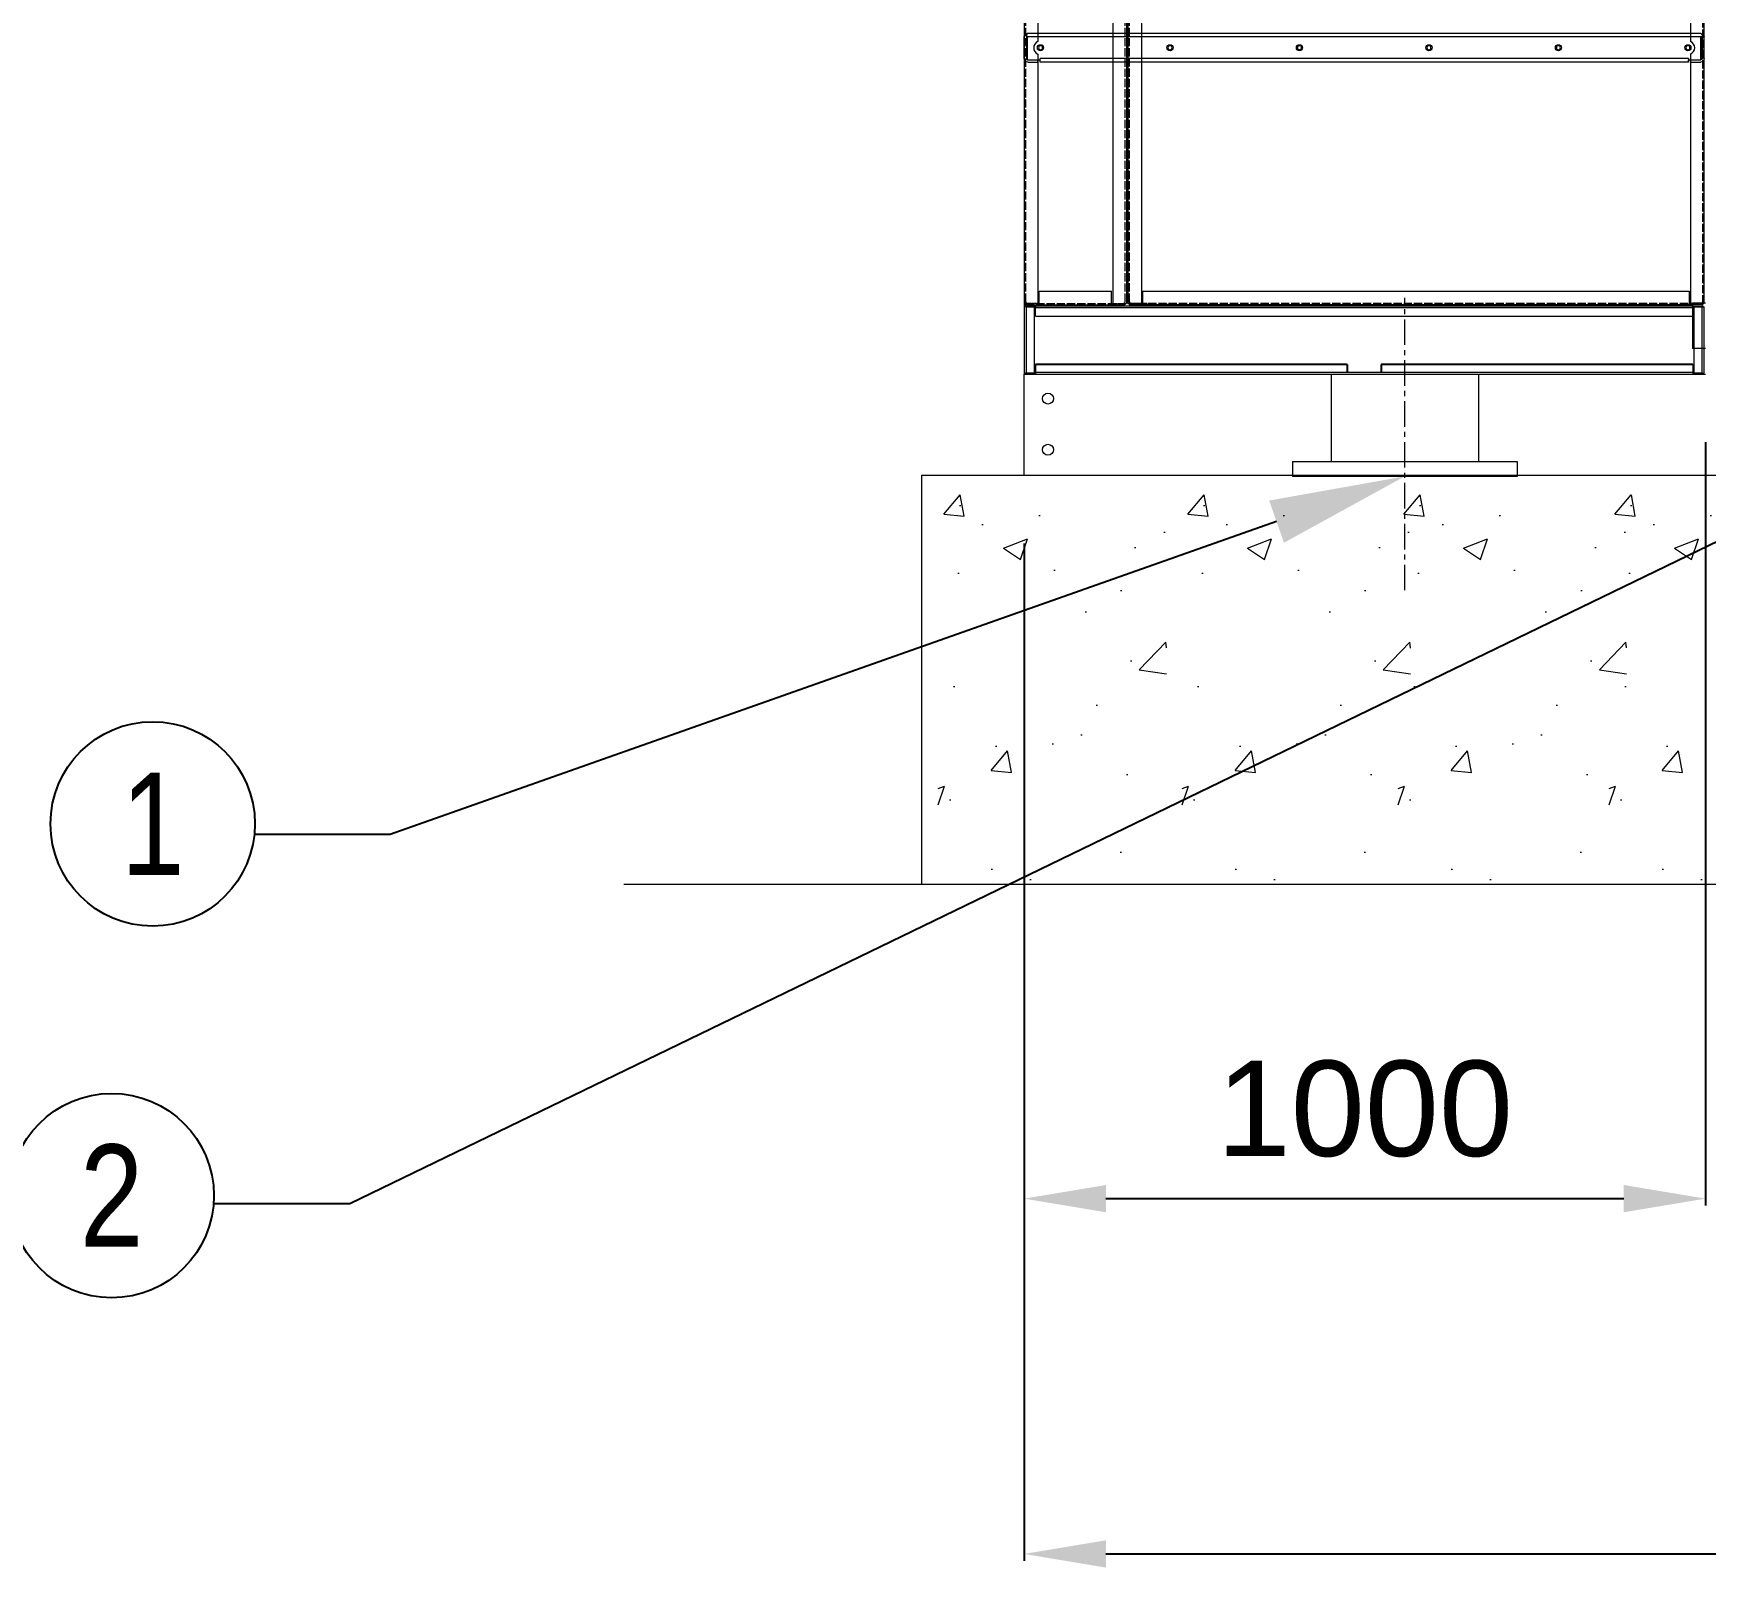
# Model space of a CAD drawing. Header units: millimetres. Extents: x -17070 to 52615, y -291348 to 41600.
# Drawn here: x 30854 to 33308, y 26636 to 28887 of the extents above; entities that cross this region are included whole.
import ezdxf
from ezdxf import colors
from ezdxf.entities.mleader import LeaderData, LeaderLine
from ezdxf.enums import TextEntityAlignment as Align
from ezdxf.math import Vec2, Vec3

# ---------------------------------------------------------------- set-up
doc = ezdxf.new("R2010")
doc.units = ezdxf.units.MM
doc.linetypes.add('CENTER', pattern=[2, 1.25, -0.25, 0.25, -0.25])
doc.linetypes.add('DASHED', pattern=[15, 12, -3])
for name, color, linetype in [('center', 1, 'CENTER'), ('냉각탑_dim', 1, 'Continuous'), ('냉각탑_text', 3, 'Continuous'), ('냉각탑_기초', 23, 'Continuous')]:
    doc.layers.add(name, color=color, linetype=linetype)
doc.styles.get("Standard").update_dxf_attribs({"font": 'arial.ttf'})
doc.dimstyles.new('1.40', dxfattribs={"dimscale": 20, "dimtxt": 1.5, "dimasz": 1, "dimexe": 0.5, "dimexo": 0.5, "dimgap": 0.5, "dimtad": 1, "dimdec": 0, "dimzin": 0, "dimdsep": 46, "dimtxsty": 'Standard', "dimcen": 0, "dimclrd": 2, "dimclre": 2, "dimclrt": 3, "dimadec": 0, "dimazin": 0, "dimtfac": 1, "dimtdec": 0, "dimtmove": 0, "dimatfit": 0, "dimfxl": 1, "dimtolj": 1, "dimtzin": 0, "dimlwd": -1, "dimlwe": -1, "dimarcsym": 0})

# ---------------------------------------------------------------- blocks, each defined once
blk = doc.blocks.new('*D517')
at = {"color": 2, "transparency": 16777216}
for p, q in [((33307.9, 28287.4), (33307.9, 27167.5)), ((32307.9, 28139), (32307.9, 27167.5)), ((32427.9, 27177.5), (33187.9, 27177.5))]:
    blk.add_line(p, q, dxfattribs=at)
for points in [[(32427.9, 27197.5), (32427.9, 27157.5), (32307.9, 27177.5)], [(33187.9, 27197.5), (33187.9, 27157.5), (33307.9, 27177.5)]]:
    blk.add_solid(points, dxfattribs=at)
at = {"layer": 'Defpoints', "color": 0, "transparency": 16777216}
for p in [(33307.9, 28387.4), (32307.9, 28239), (33307.9, 27177.5)]:
    blk.add_point(p, dxfattribs=at)
at = {"color": 3, "lineweight": 5, "transparency": 16777216, "insert": (32807.9, 27309), "char_height": 140, "attachment_point": 5}
blk.add_mtext('\\A1;1000', dxfattribs=at)
blk = doc.blocks.new('*D520')
at = {"color": 2, "transparency": 16777216}
for p, q in [((32307.9, 28139), (32307.9, 26646.1)), ((38707.9, 28139), (38707.9, 26646.1)), ((32427.9, 26656.1), (38587.9, 26656.1))]:
    blk.add_line(p, q, dxfattribs=at)
for points in [[(32427.9, 26676.1), (32427.9, 26636.1), (32307.9, 26656.1)], [(38587.9, 26676.1), (38587.9, 26636.1), (38707.9, 26656.1)]]:
    blk.add_solid(points, dxfattribs=at)
at = {"layer": 'Defpoints', "color": 0, "transparency": 16777216}
for p in [(32307.9, 28239), (38707.9, 28239), (38707.9, 26656.1)]:
    blk.add_point(p, dxfattribs=at)
at = {"color": 3, "lineweight": 5, "transparency": 16777216, "insert": (35507.9, 26787.6), "char_height": 140, "attachment_point": 5}
blk.add_mtext('\\A1;6400', dxfattribs=at)
blk = doc.blocks.new('485689')
at = {"color": 7, "lineweight": 13, "ltscale": 0.486}
for p, q in [((183525.3, 30767.5), (183525.3, 30864.7)), ((183528.1, 30767.5), (183528.1, 30864.7)), ((184520.5, 30864.7), (184520.5, 30767.5)), ((184523.3, 30864.7), (184523.3, 30767.5))]:
    blk.add_line(p, q, dxfattribs=at)
at = {"color": 7, "lineweight": 13, "ltscale": 0.014}
for p, q in [((183528.1, 30864.7), (183525.3, 30864.7)), ((183541.9, 30863.3), (183541.9, 30866.1)), ((184506.7, 30863.3), (184506.7, 30866.1)), ((184520.5, 30864.7), (184523.3, 30864.7)), ((183528.1, 30767.5), (183525.3, 30767.5)), ((183541.9, 30768.9), (183541.9, 30766.1)), ((184506.7, 30768.9), (184506.7, 30766.1)), ((184520.5, 30767.5), (184523.3, 30767.5))]:
    blk.add_line(p, q, dxfattribs=at)
at = {"color": 7, "lineweight": 13, "ltscale": 0.004}
for p, q in [((183526.9, 30866.1), (183527.7, 30866.1)), ((184520.9, 30866.1), (184521.7, 30866.1)), ((183527.7, 30766.1), (183526.9, 30766.1)), ((184521.7, 30766.1), (184520.9, 30766.1))]:
    blk.add_line(p, q, dxfattribs=at)
at = {"color": 7, "lineweight": 13, "ltscale": 0.007}
for p, q in [((183526.9, 30864.7), (183526.9, 30866.1)), ((183527.7, 30866.1), (183527.7, 30864.7)), ((184520.9, 30864.7), (184520.9, 30866.1)), ((184521.7, 30864.7), (184521.7, 30866.1)), ((183526.9, 30766.1), (183526.9, 30767.5)), ((183527.7, 30766.1), (183527.7, 30767.5)), ((184520.9, 30767.5), (184520.9, 30766.1)), ((184521.7, 30766.1), (184521.7, 30767.5))]:
    blk.add_line(p, q, dxfattribs=at)
at = {"color": 7, "lineweight": 13, "ltscale": 0.071}
for p, q in [((183541.9, 30866.1), (183527.7, 30866.1)), ((184520.9, 30866.1), (184506.7, 30866.1)), ((183527.7, 30766.1), (183541.9, 30766.1)), ((184506.7, 30766.1), (184520.9, 30766.1))]:
    blk.add_line(p, q, dxfattribs=at)
at = {"color": 7, "lineweight": 13, "ltscale": 0.061}
for p, q in [((183540.3, 30864.7), (183528.1, 30864.7)), ((183541.9, 30863.3), (183541.9, 30851.1)), ((184506.7, 30851.1), (184506.7, 30863.3)), ((184520.5, 30864.7), (184508.3, 30864.7)), ((183528.1, 30767.5), (183540.3, 30767.5)), ((184508.3, 30767.5), (184520.5, 30767.5))]:
    blk.add_line(p, q, dxfattribs=at)
at = {"color": 7, "lineweight": 13, "ltscale": 0.366205}
for p, q in [((183540.3, 30864.7), (183540.3, 30768.9)), ((184508.3, 30781.1), (184508.3, 30864.7))]:
    blk.add_line(p, q, dxfattribs=at)
at = {"color": 7, "lineweight": 13, "ltscale": 0.008}
for p, q in [((183540.3, 30864.5), (183541.9, 30864.5)), ((183540.3, 30863.3), (183541.9, 30863.3)), ((184506.7, 30866.1), (184506.7, 30864.5)), ((184506.7, 30864.5), (184508.3, 30864.5)), ((184506.7, 30863.3), (184508.3, 30863.3)), ((183541.9, 30768.9), (183540.3, 30768.9)), ((183541.9, 30767.7), (183540.3, 30767.7)), ((184508.3, 30768.9), (184506.7, 30768.9)), ((184508.3, 30767.7), (184506.7, 30767.7)), ((184506.7, 30766.1), (184506.7, 30767.7))]:
    blk.add_line(p, q, dxfattribs=at)
at = {"color": 7, "lineweight": 13}
for p, q in [((183541.9, 30866.1), (184506.7, 30866.1)), ((183541.9, 30863.3), (184506.7, 30863.3)), ((184506.7, 30851.1), (183541.9, 30851.1)), ((184506.7, 30768.9), (183541.9, 30768.9)), ((184506.7, 30766.1), (183541.9, 30766.1))]:
    blk.add_line(p, q, dxfattribs=at)
at = {"color": 7, "lineweight": 13, "ltscale": 0.001386}
for p, q in [((183541.9, 30866.1), (183541.9, 30865.8)), ((183541.9, 30766.1), (183541.9, 30766.4))]:
    blk.add_line(p, q, dxfattribs=at)
at = {"color": 7, "lineweight": 13, "ltscale": 0.076206}
for p, q in [((183540.3, 30782.7), (183540.3, 30767.5)), ((184508.3, 30767.5), (184508.3, 30782.7))]:
    blk.add_line(p, q, dxfattribs=at)
at = {"color": 7, "lineweight": 13, "ltscale": 0.05737}
for p, q in [((183541.9, 30780.4), (183541.9, 30768.9)), ((184506.7, 30780.4), (184506.7, 30768.9))]:
    blk.add_line(p, q, dxfattribs=at)
for p, q in [((183541.9, 30780.4), (183999.3, 30780.4)), ((183999.3, 30780.4), (183999.3, 30768.9)), ((184049.3, 30780.4), (184506.7, 30780.4)), ((184049.3, 30780.4), (184049.3, 30768.9))]:
    blk.add_line(p, q)
blk = doc.blocks.new('68679')
at = {"color": 7, "lineweight": 13, "ltscale": 0.0185}
for p, q in [((182651.6, 34840.2), (182651.6, 34855)), ((182654.8, 34840.2), (182654.8, 34855)), ((182651.6, 33867.4), (182651.6, 33882.2)), ((182654.8, 33867.4), (182654.8, 33882.2))]:
    blk.add_line(p, q, dxfattribs=at)
at = {"color": 7, "lineweight": 13, "ltscale": 0.02275}
for p, q in [((182654.8, 34837), (182654.8, 34855.2)), ((182654.8, 33867.2), (182654.8, 33885.4))]:
    blk.add_line(p, q, dxfattribs=at)
at = {"color": 7, "lineweight": 13, "ltscale": 0.042}
for p, q in [((182688.4, 34855.2), (182654.8, 34855.2)), ((182654.8, 33867.2), (182688.4, 33867.2))]:
    blk.add_line(p, q, dxfattribs=at)
at = {"color": 7, "lineweight": 13, "ltscale": 0.041987}
blk.add_line((182654.8, 34855.2), (182688.4, 34855.2), dxfattribs=at)
at = {"color": 7, "lineweight": 13, "ltscale": 0.0395}
for p, q in [((182656.8, 34860.2), (182688.4, 34860.2)), ((182688.4, 34857), (182656.8, 34857)), ((182688.4, 33865.4), (182656.8, 33865.4)), ((182656.8, 33862.2), (182688.4, 33862.2))]:
    blk.add_line(p, q, dxfattribs=at)
at = {"color": 7, "lineweight": 13, "ltscale": 0.004497}
for p, q in [((182692, 34857), (182688.4, 34857)), ((182692, 33865.4), (182688.4, 33865.4))]:
    blk.add_line(p, q, dxfattribs=at)
at = {"color": 7, "lineweight": 13, "ltscale": 0.00225}
for p, q in [((182688.4, 34857), (182688.4, 34855.2)), ((182688.4, 34855.2), (182688.4, 34857)), ((182688.4, 33867.2), (182688.4, 33865.4)), ((182688.4, 33865.4), (182688.4, 33867.2))]:
    blk.add_line(p, q, dxfattribs=at)
at = {"color": 7, "lineweight": 13}
for p, q in [((182688.4, 34855.2), (182688.4, 33867.2)), ((182693.6, 34855), (182693.6, 33867.4)), ((182651.6, 34837), (182651.6, 33885.4)), ((182651.6, 34837), (182651.6, 33885.4)), ((182656.8, 34837), (182656.8, 33885.4))]:
    blk.add_line(p, q, dxfattribs=at)
at = {"color": 7, "lineweight": 13, "ltscale": 0.0022}
for p, q in [((182691.2, 34857), (182692.6, 34858)), ((182691.2, 33865.4), (182692.6, 33864.3))]:
    blk.add_line(p, q, dxfattribs=at)
at = {"color": 7, "lineweight": 13, "ltscale": 0.004}
for p, q in [((182654.8, 34840.2), (182651.6, 34840.2)), ((182654.8, 34837), (182651.6, 34837)), ((182651.6, 33882.2), (182654.8, 33882.2))]:
    blk.add_line(p, q, dxfattribs=at)
at = {"color": 7, "lineweight": 13, "ltscale": 0.003999}
blk.add_line((182651.6, 34837), (182654.8, 34837), dxfattribs=at)
at = {"color": 7, "lineweight": 13, "ltscale": 0.003997}
blk.add_line((182654.8, 34837), (182654.8, 34840.2), dxfattribs=at)
at = {"color": 7, "lineweight": 13, "ltscale": 0.0025}
for p, q in [((182656.8, 34837), (182654.8, 34837)), ((182654.8, 33885.4), (182656.8, 33885.4))]:
    blk.add_line(p, q, dxfattribs=at)
at = {"color": 7, "lineweight": 13, "ltscale": 0.0065}
blk.add_line((182651.6, 33885.4), (182656.8, 33885.4), dxfattribs=at)
at = {"color": 7, "lineweight": 13, "ltscale": 0.004003}
blk.add_line((182654.8, 33882.2), (182654.8, 33885.4), dxfattribs=at)
at = {"color": 7, "lineweight": 13}
for centre in [(182672.6, 34836.2), (182672.6, 34646.2), (182672.6, 34456.2), (182672.6, 34266.2), (182672.6, 34076.2), (182672.6, 33886.2)]:
    blk.add_circle(centre, 3, dxfattribs=at)
for centre, radius, start, end in [((182656.8, 34855), 5.2, 90, 180), ((182656.8, 34855), 2, 90, 174.2609), ((182688.4, 34855), 5.2, 0, 90), ((182656.8, 33867.4), 5.2, 180, 270), ((182656.8, 33867.4), 2, 185.7392, 270), ((182688.4, 33867.4), 5.2, 270, 0)]:
    blk.add_arc(centre, radius, start, end, dxfattribs=at)
for points in [[(182693.6, 34855), (182693.6, 34855.3), (182693.5, 34855.6), (182693.3, 34855.9), (182692.9, 34856.3), (182692.3, 34856.7), (182692.2, 34856.8), (182692.1, 34856.9), (182692, 34857)], [(182693.6, 33867.4), (182693.6, 33867), (182693.5, 33866.7), (182693.3, 33866.4), (182692.9, 33866), (182692.3, 33865.6), (182692.2, 33865.5), (182692.1, 33865.4), (182692, 33865.4)]]:
    blk.add_open_spline(points, degree=5, knots=[0, 0, 0, 0, 0, 0, 6.191357, 6.191357, 6.191357, 7.828222, 7.828222, 7.828222, 7.828222, 7.828222, 7.828222], dxfattribs=at)
blk = doc.blocks.new('4578')
at = {"color": 7, "lineweight": 13}
for p, q in [((198914.8, 24657.8), (198914.8, 21163.2)), ((199064.8, 24657.8), (199064.8, 21163.2)), ((198917.7, 21161.5), (199062.8, 21161.5))]:
    blk.add_line(p, q, dxfattribs=at)
at = {"color": 7, "linetype": 'DASHED', "lineweight": 13}
for p, q in [((198916.8, 24657.8), (198916.8, 21163.2)), ((199062.8, 24657.8), (199062.8, 21163.2)), ((198917.7, 21163.5), (199064.8, 21163.5))]:
    blk.add_line(p, q, dxfattribs=at)
at = {"color": 7, "lineweight": 13, "ltscale": 0.058667}
for p, q in [((199044.8, 24657.8), (199044.8, 21163.2)), ((198934.8, 24610.4), (198934.8, 21547.7)), ((198934.8, 21529.4), (198934.8, 21163.2)), ((198936.8, 21181.5), (199042.8, 21181.5)), ((198936.8, 21164.9), (198936.8, 21181.5)), ((199042.8, 21161.5), (199042.8, 21181.5))]:
    blk.add_line(p, q, dxfattribs=at)
at = {"color": 7, "linetype": 'DASHED', "lineweight": 13, "ltscale": 0.003333}
for p, q in [((198914.8, 21462.5), (198916.8, 21462.5)), ((198914.8, 21456.5), (198916.8, 21456.5)), ((198914.8, 21262.5), (198916.8, 21262.5)), ((198914.8, 21256.5), (198916.8, 21256.5)), ((199064.8, 21262.5), (199062.8, 21262.5)), ((198917.7, 21163.5), (198917.7, 21161.5)), ((198934.3, 21161.5), (198934.3, 21163.5)), ((198936.8, 21161.5), (198936.8, 21163.5)), ((198943.3, 21161.5), (198943.3, 21163.5)), ((199045.3, 21161.5), (199045.3, 21163.5)), ((199061.9, 21163.5), (199061.9, 21161.5))]:
    blk.add_line(p, q, dxfattribs=at)
at = {"color": 7, "lineweight": 13, "ltscale": 0.002252}
for p, q in [((198914.8, 21163.2), (198916.2, 21163.2)), ((199064.8, 21163.2), (199063.5, 21163.2))]:
    blk.add_line(p, q, dxfattribs=at)
at = {"color": 7, "lineweight": 13, "ltscale": 0.002009}
for p, q in [((198917.4, 21163.2), (198916.2, 21163.2)), ((199062.3, 21163.2), (199063.5, 21163.2))]:
    blk.add_line(p, q, dxfattribs=at)
at = {"color": 7, "linetype": 'DASHED', "lineweight": 13, "ltscale": 0.001183}
for p, q in [((198916.8, 21163.2), (198916.8, 21164)), ((199062.8, 21163.2), (199062.8, 21164))]:
    blk.add_line(p, q, dxfattribs=at)
at = {"color": 7, "linetype": 'DASHED', "lineweight": 13, "ltscale": 0.0015}
for p, q in [((198916.8, 21163.5), (198917.7, 21163.5)), ((199062.8, 21163.5), (199061.9, 21163.5))]:
    blk.add_line(p, q, dxfattribs=at)
at = {"color": 7, "lineweight": 13, "ltscale": 0.001174}
for p, q in [((198916.8, 21162.5), (198916.8, 21163.2)), ((199062.8, 21162.5), (199062.8, 21163.2))]:
    blk.add_line(p, q, dxfattribs=at)
at = {"color": 7, "lineweight": 13, "ltscale": 0.00166}
for p, q in [((198916.8, 21162.5), (198916.8, 21161.5)), ((199062.8, 21162.5), (199062.8, 21161.5))]:
    blk.add_line(p, q, dxfattribs=at)
at = {"color": 7, "lineweight": 13, "ltscale": 0.0015}
for p, q in [((198916.8, 21161.5), (198917.7, 21161.5)), ((199062.8, 21161.5), (199061.9, 21161.5))]:
    blk.add_line(p, q, dxfattribs=at)
at = {"color": 7, "linetype": 'DASHED', "lineweight": 13, "ltscale": 0.001406}
for p, q in [((198917.4, 21163.2), (198918.2, 21163.2)), ((199062.3, 21163.2), (199061.4, 21163.2))]:
    blk.add_line(p, q, dxfattribs=at)
at = {"color": 7, "linetype": 'DASHED', "lineweight": 13, "ltscale": 0.027667}
for p, q in [((198934.8, 21163.2), (198918.2, 21163.2)), ((199044.8, 21163.2), (199061.4, 21163.2))]:
    blk.add_line(p, q, dxfattribs=at)
at = {"color": 7, "linetype": 'DASHED', "lineweight": 13, "ltscale": 0.002333}
blk.add_line((198936.8, 21163.5), (198936.8, 21164.9), dxfattribs=at)
at = {"color": 7, "lineweight": 13, "ltscale": 0.058667}
blk.add_circle((198938.8, 21538.5), 4.5, dxfattribs=at)
blk.add_arc((198938.8, 21538.5), 10, 113.5779, 246.4221, dxfattribs=at)
at = {"color": 7, "lineweight": 13}
for points in [[(198918.2, 21164.9), (198917.8, 21164.6), (198917.3, 21164.3), (198916.9, 21163.9), (198916.5, 21163.6), (198916.2, 21163.2)], [(198918.2, 21164.9), (198917.9, 21164.4), (198917.7, 21163.9), (198917.4, 21163.4), (198917.1, 21162.9), (198916.8, 21162.5)], [(199061.4, 21164.9), (199061.8, 21164.6), (199062.3, 21164.3), (199062.7, 21163.9), (199063.1, 21163.6), (199063.5, 21163.2)], [(199061.4, 21164.9), (199061.7, 21164.4), (199062, 21163.9), (199062.2, 21163.4), (199062.5, 21162.9), (199062.8, 21162.5)]]:
    blk.add_open_spline(points, degree=5, dxfattribs=at)
at = {"color": 7, "linetype": 'DASHED', "lineweight": 13}
for points in [[(198918.2, 21164.9), (198917.9, 21164.7), (198917.7, 21164.5), (198917.4, 21164.3), (198917.1, 21164.1), (198916.8, 21164)], [(198918.2, 21164.9), (198918, 21164.6), (198917.8, 21164.3), (198917.7, 21163.9), (198917.5, 21163.6), (198917.4, 21163.2)], [(199061.4, 21164.9), (199061.6, 21164.6), (199061.8, 21164.3), (199061.9, 21163.9), (199062.1, 21163.6), (199062.3, 21163.2)], [(199061.4, 21164.9), (199061.7, 21164.7), (199062, 21164.5), (199062.2, 21164.3), (199062.5, 21164.1), (199062.8, 21164)]]:
    blk.add_open_spline(points, degree=5, dxfattribs=at)
blk = doc.blocks.new('568596')
at = {"color": 7, "lineweight": 13, "ltscale": 0.00166}
for p, q in [((169550.9, 17462.9), (169549.9, 17462.9)), ((169550.9, 16620.9), (169549.9, 16620.9))]:
    blk.add_line(p, q, dxfattribs=at)
at = {"color": 7, "lineweight": 13, "ltscale": 0.0015}
for p, q in [((169549.9, 17462.9), (169549.9, 17462)), ((169549.9, 16621.8), (169549.9, 16620.9))]:
    blk.add_line(p, q, dxfattribs=at)
at = {"color": 7, "lineweight": 13}
for p, q in [((169549.9, 17462.9), (169549.9, 16621.8)), ((169549.9, 17462), (169549.9, 17436.4)), ((173046.2, 17464.9), (169551.6, 17464.9)), ((169551.6, 16618.9), (173046.2, 16618.9))]:
    blk.add_line(p, q, dxfattribs=at)
at = {"color": 7, "linetype": 'DASHED', "lineweight": 13, "ltscale": 0.003333}
for p, q in [((169551.9, 17462), (169549.9, 17462)), ((169644.9, 17464.9), (169644.9, 17462.9)), ((169650.9, 17464.9), (169650.9, 17462.9)), ((169844.9, 17464.9), (169844.9, 17462.9)), ((169850.9, 17464.9), (169850.9, 17462.9)), ((169549.9, 17445.4), (169551.9, 17445.4)), ((169549.9, 17442.9), (169551.9, 17442.9)), ((169549.9, 17436.4), (169551.9, 17436.4)), ((169549.9, 17407.4), (169551.9, 17407.4)), ((169549.9, 17398.4), (169551.9, 17398.4)), ((169549.9, 17217.4), (169551.9, 17217.4)), ((169549.9, 17208.4), (169551.9, 17208.4)), ((169549.9, 17027.4), (169551.9, 17027.4)), ((169549.9, 17018.4), (169551.9, 17018.4)), ((169549.9, 16837.4), (169551.9, 16837.4)), ((169549.9, 16828.4), (169551.9, 16828.4)), ((169549.9, 16647.4), (169551.9, 16647.4)), ((169549.9, 16640.9), (169551.9, 16640.9)), ((169549.9, 16638.4), (169551.9, 16638.4)), ((169551.9, 16621.8), (169549.9, 16621.8)), ((169644.9, 16620.9), (169644.9, 16618.9)), ((169650.9, 16620.9), (169650.9, 16618.9)), ((169844.9, 16620.9), (169844.9, 16618.9)), ((169850.9, 16620.9), (169850.9, 16618.9))]:
    blk.add_line(p, q, dxfattribs=at)
at = {"color": 7, "lineweight": 13, "ltscale": 0.001174}
for p, q in [((169550.9, 17462.9), (169551.6, 17462.9)), ((169550.9, 16620.9), (169551.6, 16620.9))]:
    blk.add_line(p, q, dxfattribs=at)
at = {"color": 7, "lineweight": 13, "ltscale": 0.002252}
for p, q in [((169551.6, 17464.9), (169551.6, 17463.6)), ((169551.6, 16618.9), (169551.6, 16620.3))]:
    blk.add_line(p, q, dxfattribs=at)
at = {"color": 7, "lineweight": 13, "ltscale": 0.002009}
for p, q in [((169551.6, 17462.4), (169551.6, 17463.6)), ((169551.6, 16621.5), (169551.6, 16620.3))]:
    blk.add_line(p, q, dxfattribs=at)
at = {"color": 7, "linetype": 'DASHED', "lineweight": 13}
for p, q in [((173046.2, 17462.9), (169551.6, 17462.9)), ((169551.9, 17464.9), (169551.9, 16621.8)), ((169551.9, 17462), (169551.9, 17436.4)), ((169551.6, 16620.9), (173046.2, 16620.9))]:
    blk.add_line(p, q, dxfattribs=at)
at = {"color": 7, "linetype": 'DASHED', "lineweight": 13, "ltscale": 0.001183}
for p, q in [((169551.6, 17462.9), (169552.3, 17462.9)), ((169551.6, 16620.9), (169552.3, 16620.9))]:
    blk.add_line(p, q, dxfattribs=at)
at = {"color": 7, "linetype": 'DASHED', "lineweight": 13, "ltscale": 0.001406}
for p, q in [((169551.6, 17462.4), (169551.6, 17461.5)), ((169551.6, 16621.5), (169551.6, 16622.3))]:
    blk.add_line(p, q, dxfattribs=at)
at = {"color": 7, "linetype": 'DASHED', "lineweight": 13, "ltscale": 0.027667}
for p, q in [((169551.6, 17444.9), (169551.6, 17461.5)), ((169551.6, 16622.3), (169551.6, 16638.9))]:
    blk.add_line(p, q, dxfattribs=at)
at = {"color": 7, "linetype": 'DASHED', "lineweight": 13, "ltscale": 0.0015}
for p, q in [((169551.9, 17462.9), (169551.9, 17462)), ((169551.9, 16621.8), (169551.9, 16620.9))]:
    blk.add_line(p, q, dxfattribs=at)
at = {"color": 7, "lineweight": 13, "ltscale": 0.058667}
for p, q in [((173046.2, 17444.9), (169551.6, 17444.9)), ((169553.3, 17442.9), (169569.9, 17442.9)), ((169569.9, 17444.9), (169569.9, 16640.9)), ((169917.7, 16638.9), (169551.6, 16638.9)), ((169569.9, 16640.9), (169551.9, 16640.9)), ((169999.2, 16638.9), (169936.1, 16638.9))]:
    blk.add_line(p, q, dxfattribs=at)
at = {"color": 7, "linetype": 'DASHED', "lineweight": 13, "ltscale": 0.002333}
blk.add_line((169551.9, 17442.9), (169553.3, 17442.9), dxfattribs=at)
at = {"color": 7, "lineweight": 13, "ltscale": 0.058667}
for centre in [(169926.9, 17402.9), (169926.9, 16642.9)]:
    blk.add_circle(centre, 4.5, dxfattribs=at)
at = {"color": 7, "lineweight": 13}
for centre in [(169926.9, 17212.9), (169926.9, 17022.9), (169926.9, 16832.9)]:
    blk.add_circle(centre, 4.5, dxfattribs=at)
at = {"color": 7, "lineweight": 13, "ltscale": 0.058667}
blk.add_arc((169926.9, 16642.9), 10, 203.5779, 336.4221, dxfattribs=at)
at = {"color": 7, "lineweight": 13}
for points in [[(169553.3, 17461.5), (169552.8, 17461.8), (169552.3, 17462.1), (169551.8, 17462.4), (169551.3, 17462.6), (169550.9, 17462.9)], [(169553.3, 17461.5), (169553, 17462), (169552.6, 17462.4), (169552.3, 17462.8), (169552, 17463.2), (169551.6, 17463.6)], [(169553.3, 16622.3), (169552.8, 16622.1), (169552.3, 16621.8), (169551.8, 16621.5), (169551.3, 16621.2), (169550.9, 16620.9)], [(169553.3, 16622.3), (169553, 16621.9), (169552.6, 16621.5), (169552.3, 16621), (169552, 16620.6), (169551.6, 16620.3)]]:
    blk.add_open_spline(points, degree=5, dxfattribs=at)
at = {"color": 7, "linetype": 'DASHED', "lineweight": 13}
for points in [[(169553.3, 17461.5), (169553, 17461.7), (169552.6, 17461.9), (169552.3, 17462.1), (169551.9, 17462.2), (169551.6, 17462.4)], [(169553.3, 17461.5), (169553.1, 17461.8), (169552.9, 17462.1), (169552.7, 17462.4), (169552.5, 17462.6), (169552.3, 17462.9)], [(169553.3, 16622.3), (169553, 16622.1), (169552.6, 16622), (169552.3, 16621.8), (169551.9, 16621.6), (169551.6, 16621.5)], [(169553.3, 16622.3), (169553.1, 16622), (169552.9, 16621.8), (169552.7, 16621.5), (169552.5, 16621.2), (169552.3, 16620.9)]]:
    blk.add_open_spline(points, degree=5, dxfattribs=at)
blk = doc.blocks.new('1')
at = {"lineweight": 20}
for p, q in [((32307.9, 31987.4), (32307.9, 28387.4)), ((32307.9, 28387.4), (33307.9, 28387.4))]:
    blk.add_line(p, q, dxfattribs=at)
at = {"color": 7, "lineweight": 20}
for p, q in [((33288.7, 28491.5), (33288.7, 28425.2)), ((32758.4, 28387.4), (32758.4, 28259.4)), ((32974.7, 28387.4), (32974.7, 28259.4)), ((32701.5, 28259.4), (33031.5, 28259.4)), ((32701.5, 28259.4), (32701.5, 28237.4)), ((33031.5, 28259.4), (33031.5, 28237.4)), ((33031.5, 28237.4), (32701.5, 28237.4))]:
    blk.add_line(p, q, dxfattribs=at)
at = {"color": 7, "lineweight": 20, "ltscale": 0.479992}
for p, q in [((33307.9, 28491.5), (33288.7, 28491.5)), ((33307.9, 28425.2), (33288.7, 28425.2))]:
    blk.add_line(p, q, dxfattribs=at)
at = {"color": 0, "lineweight": 20}
blk.add_line((32307.9, 28239), (32307.9, 28387.4), dxfattribs=at)
at = {"lineweight": 5}
blk.add_line((32307.9, 28239), (38707.9, 28239), dxfattribs=at)
at = {"lineweight": 20}
for centre in [(32342.9, 28351.5), (32342.9, 28276.5)]:
    blk.add_circle(centre, 8, dxfattribs=at)
at = {"ltscale": 7.5}
blk.add_blockref('4578', (-166606.9, 7327.8), dxfattribs=at)
at = {"ltscale": 7.5, "rotation": 90}
blk.add_blockref('568596', (49924.9, -141060.5), dxfattribs=at)
at = {"ltscale": 7.5, "xscale": -1, "rotation": 270}
blk.add_blockref('68679', (-1554.2, -153806.2), dxfattribs=at)
at = {"ltscale": 7.5, "xscale": -1}
blk.add_blockref('485689', (216831.2, -2378.7), dxfattribs=at)

msp = doc.modelspace()

# ---------------------------------------------------------------- hatches: boundary and pattern name
at = {"layer": '냉각탑_기초', "lineweight": 20, "ltscale": 30}
h = msp.add_hatch(dxfattribs=at)
h.set_pattern_fill('AR-CONC', color=256, scale=50, style=0)
h.set_pattern_definition([(50, (17588.2, 11697.7), (358.63, -31.376), [37.5, -412.5]), (355, (17588.2, 11697.7), (-69.3757, 376.096), [30, -330]), (100.4514, (17618.1, 11695.1), (289.2547, 344.72), [31.87, -350.571]), (46.1842, (17588.2, 11797.7), (533.6205, -82.7595), [56.25, -618.75]), (96.6356, (17632.7, 11790.8), (467.331, 487.059), [47.805, -525.856]), (351.1842, (17588.2, 11797.7), (467.331, 487.059), [45, -495]), (21, (17638.2, 11772.7), (298.4535, -201.3094), [37.5, -412.5]), (326, (17638.2, 11772.7), (121.6577, 362.575), [30, -330]), (71.4514, (17663.08, 11755.94), (420.1113, 161.265), [31.87, -350.571]), (37.5, (17588.21, 11697.71), (6.0799, 166.4469), [0, -326, 0, -335, 0, -331.25]), (7.5, (17588.2, 11697.71), (131.5348, 197.2059), [0, -191, 0, -318.5, 0, -126.25]), (327.5, (17476.71, 11697.71), (266.9112, -11.2774), [0, -125, 0, -390, 0, -517.5]), (317.5, (17426.7, 11697.71), (291.593, 50.0525), [0, -162.5, 0, -259, 0, -367.5])])
h.paths.add_polyline_path([(32516.7, 28239), (32181.7, 28239), (32181.7, 27639), (32516.7, 27639)])
h = msp.add_hatch(dxfattribs=at)
h.set_pattern_fill('AR-CONC', color=256, scale=50, style=0)
h.set_pattern_definition([(50, (17946.37, 11697.7), (358.63, -31.376), [37.5, -412.5]), (355, (17946.37, 11697.7), (-69.3757, 376.096), [30, -330]), (100.4514, (17976.26, 11695.1), (289.2547, 344.72), [31.87, -350.571]), (46.1842, (17946.37, 11797.7), (533.6205, -82.7595), [56.25, -618.75]), (96.6356, (17990.84, 11790.8), (467.331, 487.059), [47.805, -525.856]), (351.1842, (17946.37, 11797.7), (467.331, 487.059), [45, -495]), (21, (17996.37, 11772.7), (298.4535, -201.3094), [37.5, -412.5]), (326, (17996.37, 11772.7), (121.6577, 362.575), [30, -330]), (71.4514, (18021.24, 11755.94), (420.1113, 161.265), [31.87, -350.571]), (37.5, (17946.37, 11697.71), (6.0799, 166.4469), [0, -326, 0, -335, 0, -331.25]), (7.5, (17946.37, 11697.71), (131.5348, 197.2059), [0, -191, 0, -318.5, 0, -126.25]), (327.5, (17834.87, 11697.71), (266.9112, -11.2774), [0, -125, 0, -390, 0, -517.5]), (317.5, (17784.87, 11697.71), (291.593, 50.0525), [0, -162.5, 0, -259, 0, -367.5])])
h.paths.add_polyline_path([(32874.9, 28239), (32539.9, 28239), (32539.9, 27639), (32874.9, 27639)])
h = msp.add_hatch(dxfattribs=at)
h.set_pattern_fill('AR-CONC', color=256, scale=50, style=0)
h.set_pattern_definition([(50, (18263.5, 11697.7), (358.63, -31.376), [37.5, -412.5]), (355, (18263.5, 11697.7), (-69.3757, 376.096), [30, -330]), (100.4514, (18293.38, 11695.1), (289.2547, 344.72), [31.87, -350.571]), (46.1842, (18263.5, 11797.7), (533.6205, -82.7595), [56.25, -618.75]), (96.6356, (18307.96, 11790.8), (467.331, 487.059), [47.805, -525.856]), (351.1842, (18263.5, 11797.7), (467.331, 487.059), [45, -495]), (21, (18313.5, 11772.7), (298.4535, -201.3094), [37.5, -412.5]), (326, (18313.5, 11772.7), (121.6577, 362.575), [30, -330]), (71.4514, (18338.36, 11755.94), (420.1113, 161.265), [31.87, -350.571]), (37.5, (18263.49, 11697.71), (6.0799, 166.4469), [0, -326, 0, -335, 0, -331.25]), (7.5, (18263.49, 11697.71), (131.5348, 197.2059), [0, -191, 0, -318.5, 0, -126.25]), (327.5, (18151.99, 11697.71), (266.9112, -11.2774), [0, -125, 0, -390, 0, -517.5]), (317.5, (18102, 11697.71), (291.593, 50.0525), [0, -162.5, 0, -259, 0, -367.5])])
h.paths.add_polyline_path([(33192, 28239), (32857, 28239), (32857, 27639), (33192, 27639)])
h = msp.add_hatch(dxfattribs=at)
h.set_pattern_fill('AR-CONC', color=256, scale=50, style=0)
h.set_pattern_definition([(50, (18573.15, 11697.7), (358.63, -31.376), [37.5, -412.5]), (355, (18573.15, 11697.7), (-69.3757, 376.096), [30, -330]), (100.4514, (18603.04, 11695.1), (289.2547, 344.72), [31.87, -350.571]), (46.1842, (18573.15, 11797.7), (533.6205, -82.7595), [56.25, -618.75]), (96.6356, (18617.6, 11790.8), (467.331, 487.059), [47.805, -525.856]), (351.1842, (18573.15, 11797.7), (467.331, 487.059), [45, -495]), (21, (18623.15, 11772.7), (298.4535, -201.3094), [37.5, -412.5]), (326, (18623.15, 11772.7), (121.6577, 362.575), [30, -330]), (71.4514, (18648.02, 11755.94), (420.1113, 161.265), [31.87, -350.571]), (37.5, (18573.15, 11697.71), (6.0799, 166.4469), [0, -326, 0, -335, 0, -331.25]), (7.5, (18573.15, 11697.71), (131.5348, 197.2059), [0, -191, 0, -318.5, 0, -126.25]), (327.5, (18461.65, 11697.71), (266.9112, -11.2774), [0, -125, 0, -390, 0, -517.5]), (317.5, (18411.65, 11697.71), (291.593, 50.0525), [0, -162.5, 0, -259, 0, -367.5])])
h.paths.add_polyline_path([(33501.7, 28239), (33166.7, 28239), (33166.7, 27639), (33501.7, 27639)])

# ---------------------------------------------------------------- linework, layer by layer
at = {"layer": 'center', "lineweight": 20, "ltscale": 30}
msp.add_line((32866.5, 28070.3), (32866.5, 28499.3), dxfattribs=at)
at = {"layer": '냉각탑_dim', "linetype": 'ByBlock', "lineweight": -3}
for centre in [(31029, 27727.4), (30968.8, 27181.9)]:
    msp.add_circle(centre, 150, dxfattribs=at)
at = {"layer": '냉각탑_기초', "lineweight": 20, "ltscale": 30}
for p, q in [((32157.9, 27639), (32157.9, 28239)), ((32157.9, 28239), (38857.9, 28239)), ((31720.3, 27639), (39275.2, 27639))]:
    msp.add_line(p, q, dxfattribs=at)

# ---------------------------------------------------------------- block references
msp.add_blockref('1', (0, 0))

# ---------------------------------------------------------------- texts
at = {"layer": '냉각탑_text', "width": 0.8}
for s, p in [('1', (31029, 27727.4)), ('2', (30968.8, 27181.9))]:
    msp.add_text(s, height=150, dxfattribs=at).set_placement(p, align=Align.MIDDLE_CENTER)

# ---------------------------------------------------------------- dimensions: what is measured, and where the dimension line sits
at = {"lineweight": 5}
for base, p2, picture, middle in [((33307.9, 27177.5), (33307.9, 28387.4), '*D517', (32807.9, 27309)), ((38707.9, 26656.1), (38707.9, 28239), '*D520', (35507.9, 26787.6))]:
    dim = msp.add_linear_dim(base=base, p1=(32307.9, 28239), p2=p2, dimstyle='1.40', override={"dimtxt": 7, "dimasz": 6, "dimexo": 5, "dimgap": 3}, dxfattribs=at)
    dim.commit()
    dim.dimension.update_dxf_attribs({"geometry": picture, "text_midpoint": middle})

# ---------------------------------------------------------------- leaders
at = {"layer": '냉각탑_dim', "lineweight": -3}
ml = msp.add_multileader_mtext('Standard', dxfattribs=at)
ml.set_content('')
ml.set_leader_properties(color=256)
ml.build(insert=Vec2(0, 0))
ml.multileader.update_dxf_attribs({"text_right_attachment_type": 6, "dogleg_length": 5, "arrow_head_size": 199.5, "scale": 30})
ctx = ml.context
ctx.base_point, ctx.scale, ctx.char_height, ctx.arrow_head_size, ctx.landing_gap_size, ctx.plane_origin = Vec3(31118.7, 27170), 30, 7.18, 199.5, 3.59, Vec3(33653.1, 26740.4)
ctx.right_attachment, ctx.text_align_type = 6, 2
notes = []
notes.append((ctx, [(0, (1, 1, 0), (31318.2, 27170), (-1, 0), 199.5, [(0, [(33523.1, 28237.4)], 0, [])])]))
ctx.mtext, ml.multileader.dxf.content_type = None, 0
ml = msp.add_multileader_mtext('Standard', dxfattribs=at)
ml.set_content('')
ml.set_leader_properties(color=256)
ml.build(insert=Vec2(0, 0))
ml.multileader.update_dxf_attribs({"text_right_attachment_type": 6, "dogleg_length": 5, "arrow_head_size": 199.5, "scale": 30})
ctx = ml.context
ctx.base_point, ctx.scale, ctx.char_height, ctx.arrow_head_size, ctx.landing_gap_size, ctx.plane_origin = Vec3(31178.2, 27711.9), 30, 7.18, 199.5, 3.59, Vec3(32996.6, 26740.4)
ctx.right_attachment, ctx.text_align_type = 6, 2
notes.append((ctx, [(0, (1, 1, 0), (31377.7, 27711.9), (-1, 0), 199.5, [(0, [(32866.5, 28237.4)], 0, [])])]))
ctx.mtext, ml.multileader.dxf.content_type = None, 0
for ctx, leaders in notes:
    for number, flags, end, landing, length, lines in leaders:
        leader = LeaderData()
        leader.index, (leader.has_last_leader_line, leader.has_dogleg_vector, leader.attachment_direction) = number, flags
        leader.last_leader_point, leader.dogleg_vector, leader.dogleg_length = Vec3(end), Vec3(landing), length
        for number, points, colour, breaks in lines:
            line = LeaderLine()
            line.index, line.vertices, line.color, line.breaks = number, Vec3.list(points), colors.encode_raw_color(colour), breaks
            leader.lines.append(line)
        ctx.leaders.append(leader)

doc.saveas('drawing.dxf')
